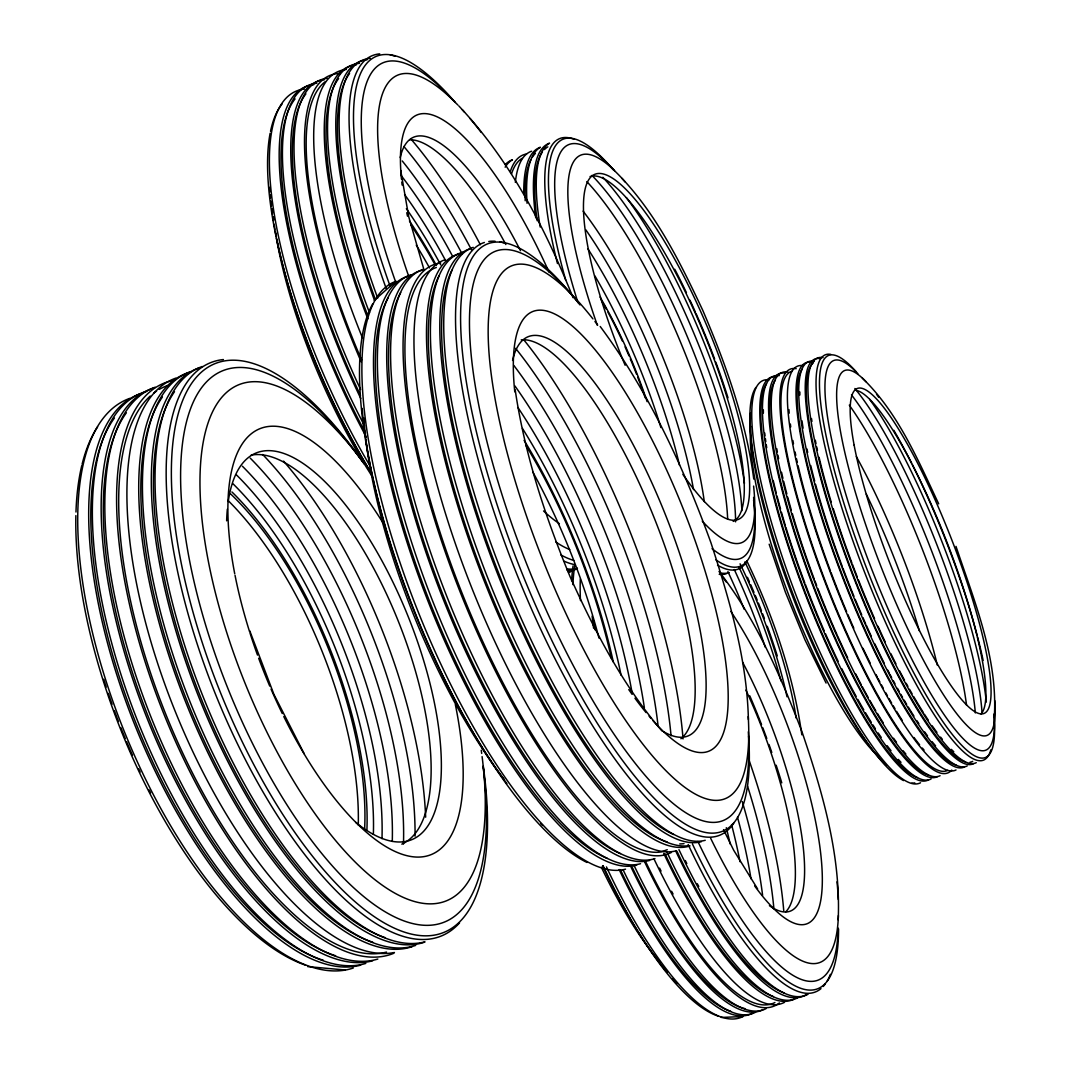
<?xml version="1.0" encoding="UTF-8"?>
<svg xmlns="http://www.w3.org/2000/svg" width="1071" height="1071" viewBox="0 0 1071 1071"><rect width="100%" height="100%" fill="white"/><g stroke="black" fill="none" stroke-linecap="round" stroke-linejoin="round"><path stroke-width="1.5" d="M748.401 719.538C746.969 658.933 729.512 600.055 710.957 542.769C683.231 466.487 648.798 391.906 600.215 326.494M838.191 919.909C841.056 855.167 822.434 791.978 801.831 731.319C780.277 675.279 756.113 619.132 719.002 571.445M994.343 716.298C997.864 657.514 974.289 601.152 956.001 546.384M374.127 300.496L395.253 281.793M667.246 849.705L661.168 851.914A313.495 95.439 68.2 0 1 457.424 581.339A313.495 95.439 68.2 0 1 436.312 267.509M721.278 1017.45L742.498 1016.566M307.658 966.604L344.889 969.965M862.342 378.103C898.1 412.656 917.78 459.673 938.691 503.865M611.501 167.799C652.949 206.984 678.612 259.102 702.616 310.001C725.843 364.194 745.978 420.354 753.77 479.058M458.87 105.989C510.305 160.61 545.38 228.484 573.025 297.671M661.998 730.998C622.72 685.239 594.86 631.381 570.107 576.76C545.193 516.624 524.71 454.425 515.191 389.871M757.612 888.917L733.715 850.28L723.541 829.65M304.218 753.797L273.989 694.557L249.757 630.819M746.822 560.963C773.235 615.865 793.183 674.369 801.844 734.813M826.076 683.057L804.883 639.682L785.378 592.116L769.165 544.215M424.049 270.053L408.72 216.717L400.715 170.356M773.449 996.619A253.773 71.355 69.6 0 1 664.957 853.707M594.981 629.788A253.773 71.355 69.6 0 1 593.896 621.153M730.81 611.394A191.2 51.288 69.5 0 1 821.457 861.03A191.2 51.288 69.5 0 1 754.667 885.958M677.14 983.459A245.072 73.765 69.7 0 1 672.775 978.76M667.246 972.388A245.072 73.765 69.7 0 1 602.571 865.729M718.547 1016.218A253.01 75.907 69.7 0 1 603.067 865.676M743.328 1016.379A255.219 76.309 69.7 0 1 606.454 866.908M752.511 1013.246A255.474 75.572 69.7 0 1 619.145 869.545M745.911 690.099A174.131 47.967 69.6 0 1 785.846 911.756M742.645 662.32A173.689 47.258 69.5 0 1 803.21 847.107A173.689 47.258 69.5 0 1 769.406 905.664M794.414 998.922A256.652 72.172 69.6 0 1 663.699 853.373M593.615 628.262A256.652 72.172 69.6 0 1 592.156 616.106M659.897 962.32A229.1 69.468 69.7 0 1 601.3 867.149M820.975 988.627A257.294 70.284 69.5 0 1 688.131 844.51M830.36 974.342A257.294 70.284 69.5 0 1 827.133 981.103M825.246 983.981A257.294 70.284 69.5 0 1 823.197 986.498M784.521 1002.309A256.384 72.975 69.6 0 1 653.912 858.741M580.469 600.59A256.384 72.975 69.6 0 1 580.321 579.036M673.057 894.017A253.492 72.145 69.6 0 1 671.557 891.246M661.061 871.084A253.492 72.145 69.6 0 1 659.575 868.099M797.507 997.864A256.745 71.918 69.6 0 1 666.992 852.181M766.033 1008.628A255.862 74.475 69.6 0 1 634.246 865.863M779.42 1002.951A256.13 73.685 69.6 0 1 644.715 862.061M571.633 580.736A256.13 73.685 69.6 0 1 573.052 565.876M744.921 1008.614A252.903 73.886 69.6 0 1 632.251 867.363M762.954 1009.672A255.768 74.729 69.6 0 1 630.98 867.055M755.577 1012.202A255.567 75.318 69.7 0 1 623.135 869.893M730.73 1011.252A252.609 74.716 69.7 0 1 620.444 869.866M726.299 827.709A218.015 65.96 69.7 0 1 730.181 844.002M731.547 824.563A226.383 68.209 69.7 0 1 739.994 861.713M737.491 817.173A233.639 69.936 69.7 0 1 750.999 878.796M742.27 801.536A239.302 71.007 69.7 0 1 762.606 895.316M747.585 786.261A242.983 71.355 69.6 0 1 773.891 908.757M748.147 757.625A244.402 70.967 69.6 0 1 783.744 910.738M749.767 695.802A245.072 69.053 69.6 0 1 761.548 724.598M762.726 727.664A245.072 69.053 69.6 0 1 766.769 738.428M769.005 744.546A245.072 69.053 69.6 0 1 771.803 752.444M776.154 765.216A245.072 69.053 69.6 0 1 781.776 782.834M838.392 915.518A231.617 62.198 69.5 0 1 710.595 838.138M723.153 577.657A231.617 62.198 69.5 0 1 726.084 581.861M837 881.821A231.617 62.198 69.5 0 1 838.285 899.493M838.218 928.129A247.388 67.045 69.5 0 1 697.904 841.498M838.566 928.918A255.233 69.454 69.5 0 1 692.428 844.002M808.043 994.263A257.04 71.061 69.6 0 1 678.947 849.651M784.186 992.937A254.068 70.499 69.6 0 1 676.885 851.177M807.427 993.781A256.946 71.315 69.6 0 1 675.64 850.856M774.909 1002.523A253.251 72.841 69.6 0 1 645.264 860.856M572.931 584.632A253.251 72.841 69.6 0 1 574.859 565.18M698.774 886.453A254.148 70.244 69.6 0 1 697.275 883.695M686.792 863.547A254.148 70.244 69.6 0 1 685.32 860.562M505.151 167.21A231.845 61.449 67.3 0 1 512.353 159.847M602.853 177.291A218.23 54.675 67.4 0 1 741.868 510.747M626.388 197.64A213.41 52.934 67.4 0 1 744.452 483.356M591.942 175.416A221.161 56.04 67.4 0 1 735.603 521.845M511.536 173.904A229.475 60.096 67.4 0 1 522.153 158.361M753.596 497.399A224.053 55.264 67.4 0 1 712.054 548.66M577.912 302.437A224.053 55.264 67.4 0 1 611.621 167.826M753.582 499.929A231.162 57.245 67.4 0 1 715.749 559.758M565.675 279.973A231.162 57.245 67.4 0 1 613.696 170.169M505.244 164.639A231.778 61.663 67.3 0 1 512.299 159.833M753.609 486.087A209.769 51.261 67.4 0 1 702.281 521.175M597.364 325.316A209.769 51.261 67.4 0 1 614.526 170.65M621.916 178.308A209.769 51.261 67.4 0 1 625.169 182.016M586.841 181.615A222.018 56.95 67.4 0 1 727.664 519.301M594.954 276.01A211.79 57.74 67.3 0 1 660.887 427.543M674.743 269.236A207.038 50.953 67.4 0 1 686.431 292.664M689.978 300.201A207.038 50.953 67.4 0 1 695.507 312.357M696.163 313.816A207.038 50.953 67.4 0 1 714.638 359.039M715.789 362.145A207.038 50.953 67.4 0 1 728.012 397.796M510.305 171.628A232.072 60.779 67.4 0 1 526.544 153.996M590.054 176.541A186.715 45.678 67.4 0 1 703.46 332.184A186.715 45.678 67.4 0 1 733.18 521.403M726.406 573.681A232.742 58.785 67.4 0 1 719.203 574.31M535.754 217.908A232.742 58.785 67.4 0 1 549.57 143.179A232.822 58.584 67.4 0 0 540.199 227.052M527.066 203.289A232.568 59.307 67.4 0 1 540.186 147.396M625.143 365.278A186.823 45.33 67.4 0 1 609.091 176.22A186.823 45.33 67.4 0 1 740.208 424.022A186.823 45.33 67.4 0 1 682.856 474.359M537.187 220.733A230.131 58.129 67.4 0 1 542.421 151.988M544.443 149.552A230.131 58.129 67.4 0 1 547.843 146.861M523.786 194.494A232.501 59.507 67.4 0 1 540.293 147.329M515.352 182.378A232.273 60.19 67.4 0 1 531.577 151.225M729.177 572.597A232.822 58.584 67.4 0 1 720.515 572.998M600.028 297.069A156.875 42.251 67.3 0 1 647.098 401.665M525.205 200.759A229.89 58.838 67.4 0 1 530.908 159.673M532.555 156.875A229.89 58.838 67.4 0 1 535.353 153.474M747.009 561.017A233.036 57.941 67.4 0 1 717.543 565.18M557.469 263.533A233.036 57.941 67.4 0 1 573.909 139.176M585.703 229.676A220.211 58.892 67.3 0 1 693.513 489.567M583.106 211.121A221.483 58.557 67.3 0 1 704.29 501.656M587.939 248.9A216.904 58.61 67.3 0 1 679.496 465.202M601.407 300.429A159.753 43.108 67.3 0 1 606.333 309.198M607.94 312.17A159.753 43.108 67.3 0 1 622.331 340.953M625.049 346.884A159.753 43.108 67.3 0 1 629.025 355.907M630.324 358.946A159.753 43.108 67.3 0 1 636.589 374.301M637.767 377.367A159.753 43.108 67.3 0 1 639.507 381.959M640.083 383.472A159.753 43.108 67.3 0 1 645.197 397.81M940.084 775.712A216.516 45.665 68.7 0 1 814.228 580.71A216.516 45.665 68.7 0 1 787.975 372.039M917.486 777.666A213.812 45.973 68.8 0 1 804.642 590.911A213.812 45.973 68.8 0 1 766.501 383.753M854.872 388.519A203.744 40.163 68.7 0 1 982.027 712.523M869.665 399.349A199.233 38.797 68.7 0 1 986.284 702.094M851.485 394.878A206.489 41.274 68.7 0 1 975.346 712.925M947.715 770.37A214.28 44.554 68.7 0 1 828.044 588.287A214.28 44.554 68.7 0 1 791.857 371.222M994.316 715.495A209.166 40.457 68.7 0 1 875.261 578.193A209.166 40.457 68.7 0 1 857.858 373.645M993.808 714.143A215.793 41.943 68.7 0 1 932.734 706.097A215.793 41.943 68.7 0 1 828.606 447.424A215.793 41.943 68.7 0 1 855.823 371.396M990.836 749.807A217.547 42.479 68.7 0 1 870.094 586.145A217.547 42.479 68.7 0 1 830.868 354.421M976.257 762.672A217.359 43.068 68.7 0 1 852.436 565.943A217.359 43.068 68.7 0 1 823.09 357.62M920.525 782.767A216.047 47.07 68.8 0 1 793.571 588.702A216.047 47.07 68.8 0 1 768.978 379.844M937.433 776.662A216.449 45.852 68.7 0 1 811.43 581.794A216.449 45.852 68.7 0 1 785.404 373.096M931.087 778.952A216.302 46.307 68.8 0 1 804.723 584.391A216.302 46.307 68.8 0 1 779.233 375.626M901.006 762.311A213.879 45.785 68.7 0 1 898.328 759.419M890.992 750.691A213.879 45.785 68.7 0 1 887.136 745.684M881.219 737.424A213.879 45.785 68.7 0 1 878.207 733.006M875.382 728.735A213.879 45.785 68.7 0 1 872.945 724.947M871.299 722.336A213.879 45.785 68.7 0 1 865.462 712.737M863.775 709.859A213.879 45.785 68.7 0 1 857.844 699.443M856.144 696.378A213.879 45.785 68.7 0 1 841.766 668.706M838.124 661.249A213.879 45.785 68.7 0 1 825.473 633.737M824.175 630.752A213.879 45.785 68.7 0 1 805.392 584.445M804.803 582.905A213.879 45.785 68.7 0 1 785.886 527.32M785.378 525.647A213.879 45.785 68.7 0 1 781.469 512.326M780.545 509.033A213.879 45.785 68.7 0 1 777.051 496.047M776.234 492.861A213.879 45.785 68.7 0 1 773.222 480.491M766.729 447.718A213.879 45.785 68.7 0 1 766.247 444.639M765.805 441.627A213.879 45.785 68.7 0 1 765.404 438.668M765.042 435.79A213.879 45.785 68.7 0 1 764.721 432.992M763.369 413.085A213.879 45.785 68.7 0 1 763.355 409.898M994.691 700.514A195.819 37.458 68.7 0 1 885.329 577.577A195.819 37.458 68.7 0 1 866.158 381.865M876.547 394.275A195.819 37.458 68.7 0 1 878.715 397.207M905.838 754.024A214.08 45.156 68.7 0 1 903.121 750.771M896.494 742.257A214.08 45.156 68.7 0 1 893.562 738.227M883.173 722.751A214.08 45.156 68.7 0 1 877.417 713.447M875.743 710.662A214.08 45.156 68.7 0 1 869.853 700.461M868.153 697.449A214.08 45.156 68.7 0 1 862.235 686.591M861.392 684.998A214.08 45.156 68.7 0 1 855.622 673.86M847.63 657.661A214.08 45.156 68.7 0 1 837.656 636.12M836.96 634.567A214.08 45.156 68.7 0 1 817.842 588.541M816.651 585.435A214.08 45.156 68.7 0 1 814.884 580.777M814.295 579.237A214.08 45.156 68.7 0 1 792.326 513.585M791.362 510.265A214.08 45.156 68.7 0 1 787.707 497.145M786.85 493.918A214.08 45.156 68.7 0 1 783.664 481.334M782.928 478.268A214.08 45.156 68.7 0 1 781.535 472.284M778.617 458.562A214.08 45.156 68.7 0 1 777.974 455.229M777.359 451.949A214.08 45.156 68.7 0 1 776.783 448.722M849.303 405.133A207.305 42.037 68.7 0 1 966.551 705.213M953.779 751.735A214.923 42.572 68.7 0 1 951.343 749.379M942.36 739.338A214.923 42.572 68.7 0 1 940.579 737.116M936.924 732.35A214.923 42.572 68.7 0 1 932.185 725.817M928.316 720.154A214.923 42.572 68.7 0 1 924.38 714.143M923.389 712.59A214.923 42.572 68.7 0 1 913.697 696.619M912.037 693.74A214.923 42.572 68.7 0 1 909.547 689.336M907.873 686.35A214.923 42.572 68.7 0 1 906.2 683.311M904.526 680.219A214.923 42.572 68.7 0 1 899.506 670.767M895.932 663.833A214.923 42.572 68.7 0 1 890.885 653.725M885.115 641.743A214.923 42.572 68.7 0 1 877.992 626.294M874.538 618.556A214.923 42.572 68.7 0 1 858.487 580.067M857.255 576.934A214.923 42.572 68.7 0 1 852.476 564.457M851.887 562.904A214.923 42.572 68.7 0 1 833.251 508.671M831.19 501.964A214.923 42.572 68.7 0 1 819.061 457.277M817.468 450.342A214.923 42.572 68.7 0 1 816.718 446.915M815.995 443.541A214.923 42.572 68.7 0 1 815.312 440.221M811.925 421.412A214.923 42.572 68.7 0 1 811.497 418.507M965.359 761.869A214.856 42.773 68.7 0 1 850.99 569.076A214.856 42.773 68.7 0 1 813.491 362.748M972.722 761.347A214.856 42.773 68.7 0 1 970.045 762.204M914.768 782.888A214.2 46.856 68.8 0 1 911.89 783.102M903.576 780.572A214.2 46.856 68.8 0 1 791.201 589.318A214.2 46.856 68.8 0 1 755.912 387.434M886.119 765.337A207.506 45.571 68.8 0 1 792.727 596.734A207.506 45.571 68.8 0 1 750.651 412.737M893.857 430.328A193.289 37.284 68.7 0 1 911.582 463.181M912.345 464.707A193.289 37.284 68.7 0 1 977.14 635.344M977.582 637.071A193.289 37.284 68.7 0 1 983.138 660.432M951.771 770.089A216.703 45.062 68.7 0 1 826.558 586.065A216.703 45.062 68.7 0 1 796.208 368.665M855.756 390.272A174.319 33.388 68.7 0 1 947.273 543.064A174.319 33.388 68.7 0 1 980.996 713.902M973.593 763.636A217.293 43.255 68.7 0 1 849.624 567.028A217.293 43.255 68.7 0 1 820.493 358.678M967.193 765.939A217.145 43.724 68.7 0 1 842.85 569.652A217.145 43.724 68.7 0 1 814.281 361.235M964.529 766.903A217.078 43.911 68.7 0 1 840.039 570.736A217.078 43.911 68.7 0 1 811.698 362.293M956.015 769.969A216.878 44.527 68.7 0 1 831.042 574.217A216.878 44.527 68.7 0 1 803.437 365.693M928.222 774.909A214.026 45.343 68.7 0 1 815.272 590.215A214.026 45.343 68.7 0 1 775.391 380.111M956.189 765.176A214.642 43.416 68.7 0 1 844.309 580.295A214.642 43.416 68.7 0 1 802.166 369.12M878.715 756.862A194.025 42.987 68.8 0 1 790.706 600.242A194.025 42.987 68.8 0 1 750.691 426.245M935.599 745.858A214.709 43.228 68.7 0 1 932.091 741.668M927.499 735.79A214.709 43.228 68.7 0 1 924.675 731.948M918.851 723.621A214.709 43.228 68.7 0 1 916.883 720.663M913.911 716.084A214.709 43.228 68.7 0 1 908.288 707.047M906.655 704.33A214.709 43.228 68.7 0 1 904.178 700.139M902.518 697.275A214.709 43.228 68.7 0 1 900.845 694.356M899.171 691.384A214.709 43.228 68.7 0 1 897.498 688.372M894.981 683.78A214.709 43.228 68.7 0 1 893.294 680.661M891.621 677.515A214.709 43.228 68.7 0 1 889.947 674.342M889.238 672.976A214.709 43.228 68.7 0 1 887.805 670.218M884.204 663.136A214.709 43.228 68.7 0 1 874.806 643.832M871.232 636.147A214.709 43.228 68.7 0 1 866.305 625.25M865.609 623.683A214.709 43.228 68.7 0 1 862.985 617.713M861.673 614.7A214.709 43.228 68.7 0 1 855.193 599.358M853.922 596.252A214.709 43.228 68.7 0 1 842.904 568.166M842.315 566.613A214.709 43.228 68.7 0 1 815.54 484.293M814.683 481.08A214.709 43.228 68.7 0 1 810.72 465.524M807.695 452.39A214.709 43.228 68.7 0 1 806.972 448.99M803.089 428.146A214.709 43.228 68.7 0 1 802.005 420.836M799.876 395.025A214.709 43.228 68.7 0 1 799.863 391.999M856.345 456.594A206.837 43.496 68.7 0 1 937.312 665.145M866.345 494.213A205.659 43.844 68.7 0 1 919.36 630.859M928.45 779.902A216.235 46.495 68.8 0 1 801.938 585.462A216.235 46.495 68.8 0 1 776.662 376.684M924.059 750.061A214.454 44.018 68.7 0 1 922.305 748.027M919.601 744.76A214.454 44.018 68.7 0 1 914.005 737.504M902.224 720.381A214.454 44.018 68.7 0 1 896.588 711.372M894.941 708.654A214.454 44.018 68.7 0 1 893.281 705.883M891.621 703.058A214.454 44.018 68.7 0 1 889.104 698.707M887.431 695.748A214.454 44.018 68.7 0 1 885.744 692.736M883.214 688.158A214.454 44.018 68.7 0 1 881.527 685.052M879.84 681.906A214.454 44.018 68.7 0 1 878.166 678.733M877.457 677.381A214.454 44.018 68.7 0 1 876.024 674.623M870.241 663.217A214.454 44.018 68.7 0 1 862.998 648.29M853.788 628.168A214.454 44.018 68.7 0 1 847.897 614.647M846.599 611.595A214.454 44.018 68.7 0 1 831.109 572.731M830.52 571.178A214.454 44.018 68.7 0 1 798.056 465.684M797.266 462.19A214.454 44.018 68.7 0 1 796.503 458.736M795.766 455.322A214.454 44.018 68.7 0 1 795.07 451.949M793.477 443.715A214.454 44.018 68.7 0 1 792.888 440.516M790.746 426.901A214.454 44.018 68.7 0 1 790.371 424.062M789.207 413.178A214.454 44.018 68.7 0 1 788.939 409.591M734.251 569.477A199.42 53.242 68.9 0 1 765.337 647.379M738.896 567.014A195.016 51.622 68.9 0 1 781.013 680.902M747.438 577.309A189.192 49.735 68.9 0 1 749.419 581.754M750.731 584.739A189.192 49.735 68.9 0 1 753.984 592.33M755.256 595.382A189.192 49.735 68.9 0 1 757.17 600.001M758.415 603.093A189.192 49.735 68.9 0 1 761.481 610.831M762.672 613.924A189.192 49.735 68.9 0 1 764.426 618.556M767.278 626.281A189.192 49.735 68.9 0 1 777.278 655.894M740.074 563.815A170.624 44.634 68.9 0 1 786.998 696.752M744.88 561.927A170.717 44.339 68.9 0 1 796.155 718.052M727.905 571.633A202.124 54.487 68.9 0 1 744.225 609.319M367.848 315.771A272.623 82.159 66.5 0 1 338.61 78.611M559.357 523.679A248.86 71.65 66.6 0 1 543.546 510.974M408.68 276.184A248.86 71.65 66.6 0 1 457.906 105.065M462.27 109.711A248.86 71.65 66.6 0 1 464.479 112.134M470.035 118.52A248.86 71.65 66.6 0 1 481.187 132.402M575.261 564.725A276.465 80.981 66.6 0 1 564.149 561.231M386.336 288.902A276.465 80.981 66.6 0 1 379.736 53.898M390.085 54.808A276.465 80.981 66.6 0 1 394.891 56.214M375.493 299.826A272.958 81.195 66.6 0 1 349.561 73.511M367.835 318.863A275.729 83.096 66.5 0 1 356.362 64.809M573.721 569.103A275.729 83.096 66.5 0 1 568.473 572.396M360.499 395.293A271.619 85.024 66.5 0 1 305.904 93.846M360.753 398.479A274.712 86.001 66.5 0 1 324.352 79.749M365.439 432.912A271.284 85.961 66.4 0 1 295.061 98.907M371.798 473.877A271.699 87.313 66.4 0 1 270.133 133.259M270.521 131.305A271.699 87.313 66.4 0 1 282.048 104.061M362.4 337.713A275.408 84.02 66.5 0 1 346.294 69.508M366.349 437.102A274.377 86.952 66.4 0 1 313.736 84.703M371.209 467.893A274.069 87.782 66.4 0 1 304.392 89.067M577.403 568.54A276.171 81.838 66.6 0 1 566.773 568.835M377.688 298.126A276.171 81.838 66.6 0 1 370.245 58.329M364.435 425.656A274.471 86.671 66.4 0 1 316.855 83.243M361.222 361.918A275.127 84.81 66.5 0 1 340.257 73.471M409.684 139.792A187.037 55.21 66.6 0 1 505.86 244.523M369.468 312.652A275.823 82.815 66.5 0 1 359.521 63.336M576.894 567.831A275.823 82.815 66.5 0 1 568.781 572.262M372.347 476.715A245.982 79.87 66.4 0 1 276.412 238.057M275.836 234.669A245.982 79.87 66.4 0 1 275.301 231.309M273.667 219.836A245.982 79.87 66.4 0 1 273.292 216.65M272.784 211.951A245.982 79.87 66.4 0 1 272.489 208.885M372.36 474.935A263.158 84.837 66.4 0 1 276.974 239.824M276.264 236.303A263.158 84.837 66.4 0 1 275.595 232.809M274.952 229.328A263.158 84.837 66.4 0 1 274.056 224.174M273.493 220.76A263.158 84.837 66.4 0 1 272.958 217.386M272.476 214.053A263.158 84.837 66.4 0 1 271.793 209.099M271.378 205.86A263.158 84.837 66.4 0 1 270.829 201.067M270.508 197.934A263.158 84.837 66.4 0 1 270.213 194.842M269.959 191.803A263.158 84.837 66.4 0 1 269.638 187.345M360.579 389.469A274.805 85.72 66.5 0 1 327.485 78.29M573.735 560.387A274.256 80.017 66.6 0 1 560.722 554.832M390.058 286.064A274.256 80.017 66.6 0 1 358.946 77.527A274.256 80.017 66.6 0 1 455.295 102.481M569.772 549.57A265.822 77.246 66.6 0 1 555.916 542.1M395.467 281.459A265.822 77.246 66.6 0 1 453.314 100.42M361.596 359.963A272.034 83.846 66.5 0 1 325.397 81.583M577.389 568.875A276.064 82.132 66.6 0 1 567.228 570.441M374.234 299.639A276.064 82.132 66.6 0 1 367.085 59.802M406.364 208.671A234.067 75.84 66.4 0 1 440.73 264.898M404.57 194.507A243.063 78.437 66.4 0 1 445.63 260.641M407.502 216.181A205.404 59.079 66.6 0 1 406.766 212.741M402.134 185.069A205.404 59.079 66.6 0 1 401.786 182.07M401.478 179.138A205.404 59.079 66.6 0 1 444.17 120.662A205.404 59.079 66.6 0 1 548.995 272.047M400.233 157.598A186.582 54.407 66.6 0 1 520.506 250.721M409.443 220.934A224.495 72.828 66.4 0 1 436.433 265.474M416.258 245.125A218.805 71.409 66.4 0 1 429.525 267.937M410.742 224.736A218.953 70.967 66.4 0 1 435.388 265.354M400.996 175.349A250.868 80.445 66.4 0 1 452.39 255.889M402.254 160.958A256.973 81.691 66.4 0 1 462.123 253.921M403.847 146.486A260.936 82.106 66.4 0 1 471.896 250.587M410.715 138.775A262.502 81.664 66.5 0 1 480.357 244.724M372.775 942.212A304.606 120.22 68.1 0 1 184.6 694.758A304.606 120.22 68.1 0 1 162.417 397.006M482.097 756.595A278.152 105.627 68.1 0 1 355.559 862.423A278.152 105.627 68.1 0 1 200.023 476.341A278.152 105.627 68.1 0 1 363.792 462.9M481.24 750.222A278.152 105.627 68.1 0 1 481.682 753.422M459.553 922.881A309.01 119.082 68.1 0 1 219.93 705.013A309.01 119.082 68.1 0 1 223.411 359.548M385.225 937.661A305.034 119.068 68.1 0 1 197.613 689.537A305.034 119.068 68.1 0 1 174.506 391.705M455.349 704.598A229.515 87.032 68.1 0 1 420.595 857.001A229.515 87.032 68.1 0 1 283.775 716.566M282.289 713.54A229.515 87.032 68.1 0 1 271.057 689.148M269.745 686.109A229.515 87.032 68.1 0 1 258.66 658.223M257.509 655.091A229.515 87.032 68.1 0 1 250.079 633.296M249.57 631.676A229.515 87.032 68.1 0 1 235.044 575.341M234.736 573.802A229.515 87.032 68.1 0 1 261.967 427.931A229.515 87.032 68.1 0 1 383.994 524.509M412.107 946.67A308.073 121.599 68.1 0 1 183.235 695.855A308.073 121.599 68.1 0 1 189.955 372.293M335.638 955.747A303.347 123.607 68.1 0 1 145.803 710.354A303.347 123.607 68.1 0 1 126.378 412.79M372.708 960.781A306.801 125.026 68.1 0 1 143.032 707.864A306.801 125.026 68.1 0 1 154.679 387.782M323.335 960.245A302.919 124.718 68.1 0 1 132.951 715.522A302.919 124.718 68.1 0 1 114.423 418.025M305.583 965.172A303.334 126.391 68.1 0 1 75.867 515.606M75.974 512.032A303.334 126.391 68.1 0 1 81.784 465.564M82.119 464.171A303.334 126.391 68.1 0 1 97.595 426.887M394.436 952.494A307.672 122.683 68.1 0 1 169.553 696.953A307.672 122.683 68.1 0 1 175.858 378.117M360.673 965.145A306.386 126.164 68.1 0 1 131.519 716.593A306.386 126.164 68.1 0 1 140.047 393.86M353.283 968.01A306.011 127.154 68.1 0 1 121.666 724.893A306.011 127.154 68.1 0 1 129.765 398.372M251.15 455.108A208.912 80.954 68.1 0 1 400.474 626.722A208.912 80.954 68.1 0 1 401.826 844.135M424.959 941.837A308.635 120.113 68.1 0 1 200.17 689.242A308.635 120.113 68.1 0 1 202.218 366.523M365.8 963.405A306.507 125.829 68.1 0 1 134.665 713.406A306.507 125.829 68.1 0 1 146.446 391.397M393.807 953.27A307.323 123.634 68.1 0 1 160.503 705.441A307.323 123.634 68.1 0 1 172.11 380.674M415.682 945.385A308.207 121.264 68.1 0 1 188.523 698.051A308.207 121.264 68.1 0 1 190.397 371.717M228.257 501.456A208.43 79.95 68.1 0 1 339.387 497.386A208.43 79.95 68.1 0 1 441.051 753.355A208.43 79.95 68.1 0 1 355.692 822.367M226.65 520.827A208.43 79.95 68.1 0 1 227.347 509.18M386.537 952.065A303.856 122.214 68.1 0 1 171.333 727.611A303.856 122.214 68.1 0 1 150.248 396.042M153.996 392.923A303.856 122.214 68.1 0 1 156.594 391.076M159.244 389.416A303.856 122.214 68.1 0 1 167.585 385.533M150.636 792.901A293.762 122.723 68.1 0 1 149.097 789.943M140.154 771.95A293.762 122.723 68.1 0 1 138.721 768.911M132.443 755.242A293.762 122.723 68.1 0 1 126.539 741.601M125.253 738.535A293.762 122.723 68.1 0 1 120.862 727.718M118.439 721.479A293.762 122.723 68.1 0 1 114.329 710.528M112.067 704.263A293.762 122.723 68.1 0 1 108.278 693.312M106.216 687.073A293.762 122.723 68.1 0 1 103.74 679.309M377.835 959.04A306.922 124.705 68.1 0 1 148.909 711.773A306.922 124.705 68.1 0 1 155.161 387.207M483.262 766.033A306.547 117.743 68.1 0 1 342.747 890.282A306.547 117.743 68.1 0 1 171.681 458.656A306.547 117.743 68.1 0 1 362.534 461.4M483.182 767.331A297.109 113.713 68.1 0 1 344.527 878.943A297.109 113.713 68.1 0 1 180.919 462.137A297.109 113.713 68.1 0 1 364.06 463.89M424.571 942.159A308.502 120.447 68.1 0 1 197.881 694.758A308.502 120.447 68.1 0 1 198.737 368.049M232.916 483.717A261.217 109.55 68.1 0 1 373.364 834.215M236.49 474.948A271.284 113.406 68.1 0 1 381.986 838.647M231.925 491.95A250.52 105.159 68.1 0 1 366.911 829.998M242.394 466.22A280.053 116.431 68.1 0 1 392.267 841.431M228.551 501A244.148 103.003 68.1 0 1 358.263 825.005M230.305 493.624A244.335 102.481 68.1 0 1 364.609 829.008M250.226 458.12A286.908 118.426 68.1 0 1 403.459 844.028M262.69 454.506A291.379 119.229 68.1 0 1 415.053 836.156M283.547 461.132A293.159 118.827 68.1 0 1 425.656 817.186M684.008 843.627A314.285 93.15 68.2 0 1 679.737 843.935M667.126 841.926A314.285 93.15 68.2 0 1 487.841 586.547A314.285 93.15 68.2 0 1 439.11 275.783M748.241 716.593A287.015 80.539 68.2 0 1 634.768 733.394A287.015 80.539 68.2 0 1 489.835 362.306A287.015 80.539 68.2 0 1 592.919 318.89M594.941 321.487A287.015 80.539 68.2 0 1 597.698 325.102M733.702 823.264A318.863 91.343 68.2 0 1 526.771 598.14A318.863 91.343 68.2 0 1 484.373 242.474M488.778 241.47A318.863 91.343 68.2 0 1 495.083 241.243M500.09 241.899A318.863 91.343 68.2 0 1 505.284 243.251M673.525 834.496A314.727 91.852 68.2 0 1 498.296 572.168A314.727 91.852 68.2 0 1 451.989 270.146M514.776 391.852A236.811 66.348 68.2 0 1 598.113 353.47A236.811 66.348 68.2 0 1 724.652 654.501A236.811 66.348 68.2 0 1 652.962 720.622M651.021 718.427A236.811 66.348 68.2 0 1 649.066 716.151M646.094 712.59A236.811 66.348 68.2 0 1 634.942 698.212M631.863 693.968A236.811 66.348 68.2 0 1 628.784 689.59M690.045 845.876A317.873 94.235 68.2 0 1 481.896 575.06A317.873 94.235 68.2 0 1 459.794 253.773M620.444 853.627A312.933 97.033 68.2 0 1 442.658 594.11A312.933 97.033 68.2 0 1 400.674 292.624M649.602 860.428A316.507 98.144 68.2 0 1 439.177 588.876A316.507 98.144 68.2 0 1 422.416 270.2M607.337 858.393A312.491 98.304 68.2 0 1 428.882 599.626A312.491 98.304 68.2 0 1 387.943 298.207M587.015 862.463A312.893 100.072 68.2 0 1 410.126 599.961A312.893 100.072 68.2 0 1 372.695 303.883M676.082 850.816A317.444 95.466 68.2 0 1 469.433 581.941A317.444 95.466 68.2 0 1 445.188 259.704M636.79 865.073A316.052 99.429 68.2 0 1 425.388 594.418A316.052 99.429 68.2 0 1 410.032 275.649M625.518 869.157A315.664 100.567 68.2 0 1 415.013 603.79A315.664 100.567 68.2 0 1 396.15 281.271M521.202 339.882A215.512 62.305 68.2 0 1 654.314 518.177A215.512 62.305 68.2 0 1 680.888 738.749M705.227 840.28A318.462 92.521 68.2 0 1 500.733 569.745A318.462 92.521 68.2 0 1 473.248 247.374M640.552 863.708A316.186 99.054 68.2 0 1 431.185 597.297A316.186 99.054 68.2 0 1 410.729 274.859M671.423 852.409A317.07 96.537 68.2 0 1 458.268 587.189A317.07 96.537 68.2 0 1 440.757 262.944M688.988 845.648A318.007 93.846 68.2 0 1 483.008 565.622A318.007 93.846 68.2 0 1 463.475 252.154M512.567 360.472A215.03 61.261 68.2 0 1 663.444 509.809A215.03 61.261 68.2 0 1 663.672 731.721M504.307 779.608A283.159 91.664 68.2 0 1 363.779 417.904M542.716 825.5A303.013 97.274 68.2 0 1 540.627 823.412M506.864 783.544A303.013 97.274 68.2 0 1 370.901 468.643M370.218 465.175A303.013 97.274 68.2 0 1 365.813 439.766M365.331 436.473A303.013 97.274 68.2 0 1 362.132 408.372M654.93 858.607A316.641 97.769 68.2 0 1 445.938 594.177A316.641 97.769 68.2 0 1 423.165 269.383M748.602 736.085A316.32 90.205 68.2 0 1 623.121 761.253A316.32 90.205 68.2 0 1 462.19 349.815A316.32 90.205 68.2 0 1 579.973 304.94M748.321 731.774A306.587 86.992 68.2 0 1 630.19 756.809A306.587 86.992 68.2 0 1 472.619 367.781A306.587 86.992 68.2 0 1 570.99 293.976M574.324 297.832A306.587 86.992 68.2 0 1 578.768 303.173M701.411 841.659A318.328 92.909 68.2 0 1 496.609 571.392A318.328 92.909 68.2 0 1 469.553 248.994M522.461 428.454A269.423 86.992 68.2 0 1 621.06 675.199M517.936 407.529A279.826 89.924 68.2 0 1 632.278 694.008M524.08 440.328A258.392 83.538 68.2 0 1 613.308 661.972M532.983 472.284A251.792 81.972 68.2 0 1 598.984 638.075M525.62 444.947A252.006 81.383 68.2 0 1 611.327 658.063M514.856 385.868A288.862 92.133 68.2 0 1 644.367 707.757M513.799 365.398A295.957 93.445 68.2 0 1 658.143 726.446M515.606 348.329A300.576 93.753 68.2 0 1 671.048 735.764M524.174 340.297A302.437 93.097 68.2 0 1 683.044 738.923M854.136 445.148A174.412 33.081 68.7 0 0 974.075 711.198A174.412 33.081 68.7 0 0 933.684 496.623A174.412 33.081 68.7 0 0 854.136 445.148"/></g></svg>
